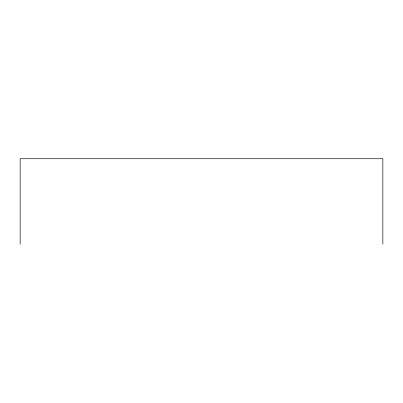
<?xml version="1.0" encoding="UTF-8"?>
<svg xmlns="http://www.w3.org/2000/svg" width="403" height="403" viewBox="0 0 403 403"><rect width="100%" height="100%" fill="white"/><g stroke="black" fill="none" stroke-linecap="round" stroke-linejoin="round"><path stroke-width="0.6" d="M382.85 244.263L382.85 158.737L20.15 158.737L20.15 244.263"/></g></svg>
